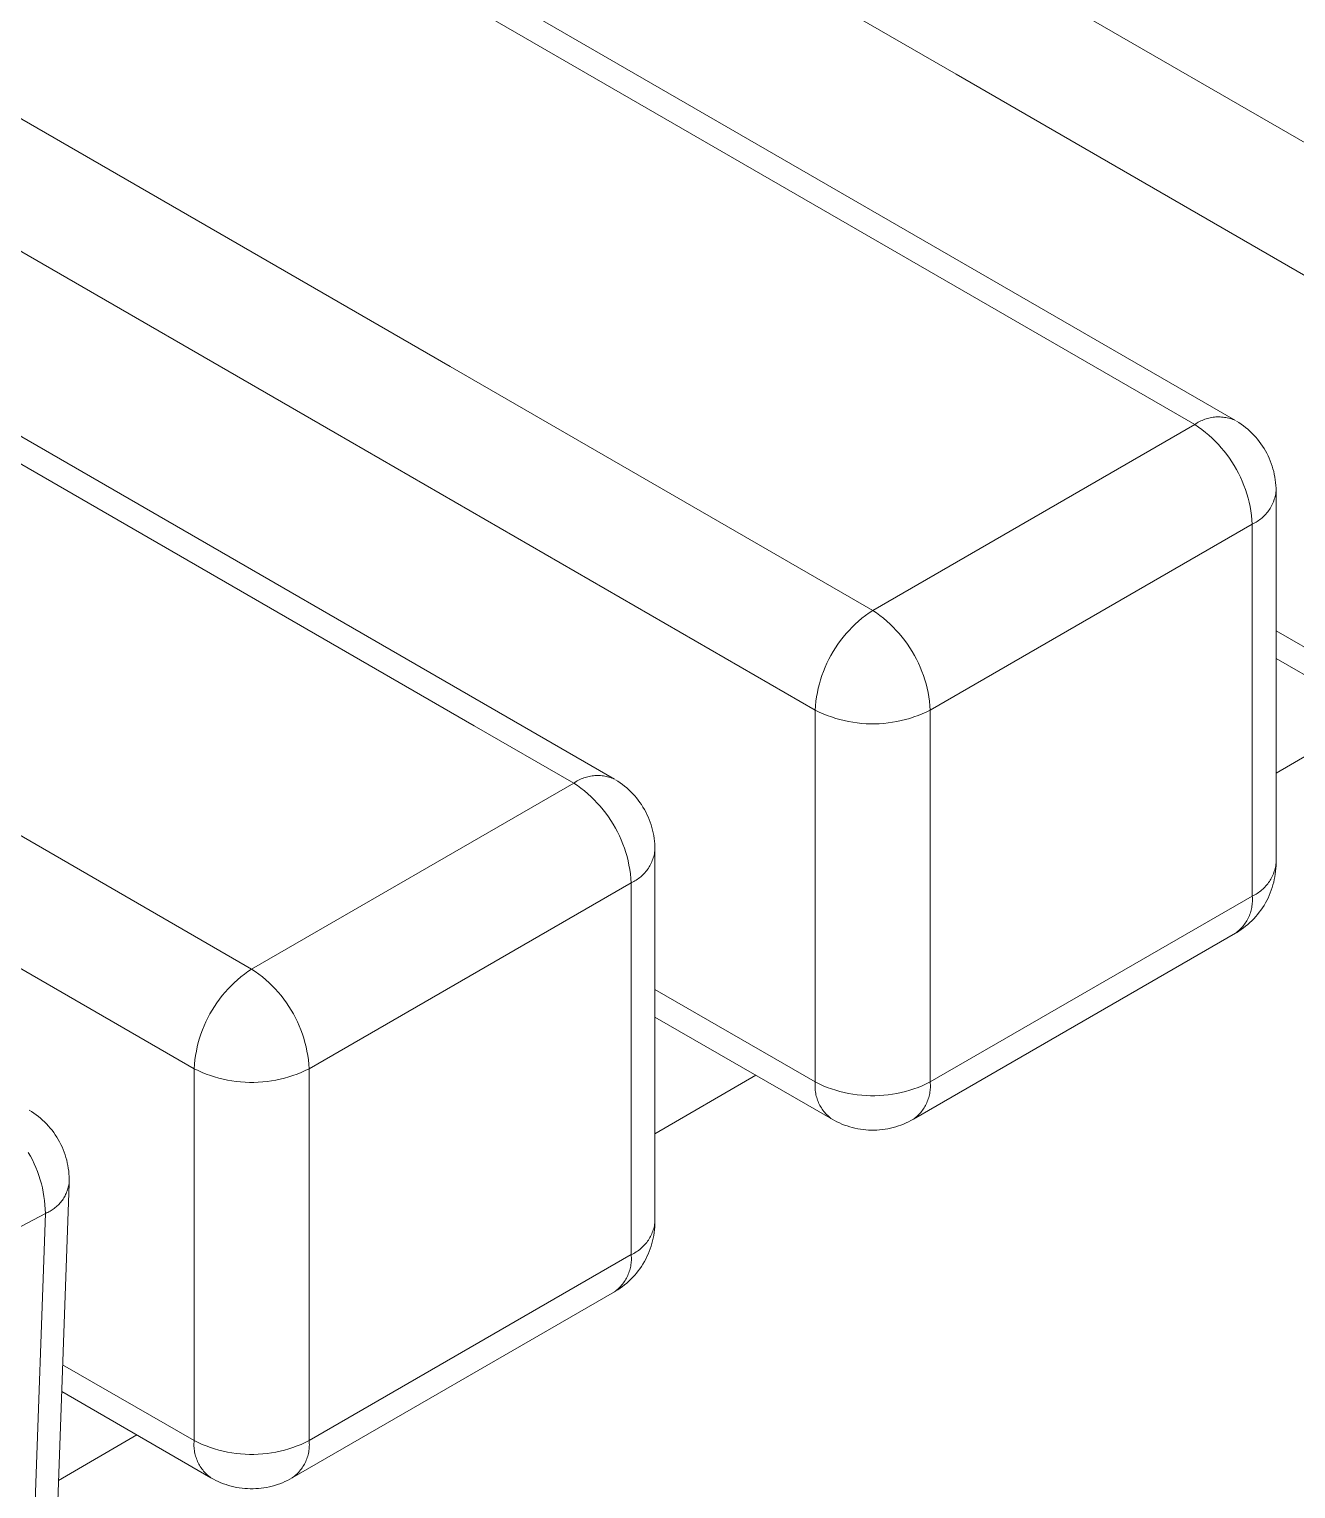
# Model space of a CAD drawing. Header units: millimetres. Extents: x -30 to 4992, y -440 to 3111.
# Drawn here: x 1260 to 1311.1, y 80.4 to 139.3 of the extents above; entities that cross this region are included whole.
import ezdxf

# ---------------------------------------------------------------- set-up
doc = ezdxf.new("R2010")
doc.units = ezdxf.units.MM
doc.layers.add('ZANO_R', color=7, linetype='Continuous', lineweight=0)

msp = doc.modelspace()

# ---------------------------------------------------------------- linework, layer by layer
at = {"layer": 'ZANO_R'}
for p, q in [((487.767, 610.275), (1319.117, 130.295)), ((477.334, 603.466), (1308.684, 123.486)), ((452.254, 588.986), (1283.604, 109.006)), ((437.607, 581.316), (1268.958, 101.335)), ((1266.636, 97.313), (435.285, 577.293)), ((1307.042, 123.323), (1088.328, 249.597)), ((1277.949, 111.16), (1063.713, 234.849)), ((1223.984, 179.857), (1297.405, 137.468)), ((1276.969, 125.669), (1203.379, 168.157)), ((1221.437, 152.368), (1272.325, 122.988)), ((1316.795, 126.273), (1297.405, 137.468)), ((1276.969, 125.669), (1294.038, 115.815)), ((1294.038, 115.815), (1307.042, 123.323)), ((1307.042, 123.323), (1307.089, 123.356)), ((1307.042, 123.323), (1307.19, 123.223)), ((1307.089, 123.356), (1307.138, 123.387)), ((1307.138, 123.387), (1307.187, 123.416)), ((1307.187, 123.416), (1307.238, 123.444)), ((1307.19, 123.223), (1307.334, 123.118)), ((1307.238, 123.444), (1307.289, 123.469)), ((1307.289, 123.469), (1307.342, 123.493)), ((1307.342, 123.493), (1307.395, 123.516)), ((1307.395, 123.516), (1307.449, 123.536)), ((1307.449, 123.536), (1307.503, 123.554)), ((1307.503, 123.554), (1307.559, 123.571)), ((1307.559, 123.571), (1307.614, 123.585)), ((1307.614, 123.585), (1307.671, 123.598)), ((1307.671, 123.598), (1307.727, 123.608)), ((1307.727, 123.608), (1307.784, 123.617)), ((1307.784, 123.617), (1307.841, 123.624)), ((1307.841, 123.624), (1307.899, 123.628)), ((1307.899, 123.628), (1307.956, 123.631)), ((1307.956, 123.631), (1308.014, 123.632)), ((1308.014, 123.632), (1308.071, 123.63)), ((1308.071, 123.63), (1308.129, 123.627)), ((1308.129, 123.627), (1308.186, 123.622)), ((1308.186, 123.622), (1308.243, 123.614)), ((1308.243, 123.614), (1308.3, 123.605)), ((1308.3, 123.605), (1308.357, 123.594)), ((1308.357, 123.594), (1308.413, 123.581)), ((1308.413, 123.581), (1308.468, 123.565)), ((1308.468, 123.565), (1308.523, 123.548)), ((1308.523, 123.548), (1308.577, 123.529)), ((1308.577, 123.529), (1308.631, 123.508)), ((1308.631, 123.508), (1308.684, 123.486)), ((1308.726, 123.461), (1308.822, 123.401)), ((1308.822, 123.401), (1308.916, 123.338)), ((1308.916, 123.338), (1309.008, 123.272)), ((1309.008, 123.272), (1309.097, 123.203)), ((1309.097, 123.203), (1309.184, 123.131)), ((1291.715, 111.793), (1272.325, 122.988)), ((1307.334, 123.118), (1307.474, 123.008)), ((1307.474, 123.008), (1307.611, 122.893)), ((1307.611, 122.893), (1307.744, 122.773)), ((1307.744, 122.773), (1307.872, 122.649)), ((1307.872, 122.649), (1307.996, 122.521)), ((1309.184, 123.131), (1309.268, 123.056)), ((1309.268, 123.056), (1309.35, 122.978)), ((1309.35, 122.978), (1309.429, 122.897)), ((1309.429, 122.897), (1309.505, 122.813)), ((1309.505, 122.813), (1309.579, 122.727)), ((1309.579, 122.727), (1309.649, 122.639)), ((1309.649, 122.639), (1309.716, 122.548)), ((1307.996, 122.521), (1308.115, 122.388)), ((1308.115, 122.388), (1308.23, 122.251)), ((1308.23, 122.251), (1308.34, 122.11)), ((1308.34, 122.11), (1308.444, 121.966)), ((1309.716, 122.548), (1309.78, 122.455)), ((1309.78, 122.455), (1309.841, 122.36)), ((1309.841, 122.36), (1309.898, 122.262)), ((1309.898, 122.262), (1309.952, 122.163)), ((1309.952, 122.163), (1310.003, 122.062)), ((1310.003, 122.062), (1310.05, 121.959)), ((1308.444, 121.966), (1308.544, 121.818)), ((1308.544, 121.818), (1308.639, 121.667)), ((1308.639, 121.667), (1308.728, 121.512)), ((1308.728, 121.512), (1308.812, 121.354)), ((1310.05, 121.959), (1310.094, 121.855)), ((1310.094, 121.855), (1310.134, 121.749)), ((1310.134, 121.749), (1310.17, 121.642)), ((1310.17, 121.642), (1310.202, 121.534)), ((1310.202, 121.534), (1310.231, 121.425)), ((1310.231, 121.425), (1310.256, 121.315)), ((1308.812, 121.354), (1308.89, 121.194)), ((1308.89, 121.194), (1308.963, 121.031)), ((1308.963, 121.031), (1309.03, 120.865)), ((1309.03, 120.865), (1309.091, 120.698)), ((1310.256, 121.315), (1310.278, 121.204)), ((1310.278, 121.204), (1310.295, 121.092)), ((1310.295, 121.092), (1310.309, 120.98)), ((1310.309, 120.98), (1310.318, 120.867)), ((1310.318, 120.867), (1310.324, 120.755)), ((1309.091, 120.698), (1309.146, 120.528)), ((1309.146, 120.528), (1309.195, 120.357)), ((1309.195, 120.357), (1309.239, 120.183)), ((1310.238, 120.249), (1310.217, 120.196)), ((1310.256, 120.304), (1310.238, 120.249)), ((1310.273, 120.359), (1310.256, 120.304)), ((1310.287, 120.415), (1310.273, 120.359)), ((1310.3, 120.471), (1310.287, 120.415)), ((1310.311, 120.528), (1310.3, 120.471)), ((1310.319, 120.584), (1310.311, 120.528)), ((1310.326, 120.642), (1310.319, 120.584)), ((1310.324, 120.755), (1310.326, 120.642)), ((1310.326, 120.642), (1310.326, 105.625)), ((1309.239, 120.183), (1309.276, 120.009)), ((1309.276, 120.009), (1309.307, 119.833)), ((1309.307, 119.833), (1309.332, 119.656)), ((1309.332, 119.656), (1309.351, 119.479)), ((1309.877, 119.666), (1309.837, 119.625)), ((1309.916, 119.708), (1309.877, 119.666)), ((1309.954, 119.752), (1309.916, 119.708)), ((1309.99, 119.797), (1309.954, 119.752)), ((1310.024, 119.843), (1309.99, 119.797)), ((1310.057, 119.89), (1310.024, 119.843)), ((1310.088, 119.939), (1310.057, 119.89)), ((1310.117, 119.988), (1310.088, 119.939)), ((1310.145, 120.039), (1310.117, 119.988)), ((1310.171, 120.09), (1310.145, 120.039)), ((1310.195, 120.142), (1310.171, 120.09)), ((1310.217, 120.196), (1310.195, 120.142)), ((1309.364, 119.301), (1296.36, 111.793)), ((1309.351, 119.479), (1309.364, 119.301)), ((1309.416, 119.326), (1309.364, 119.301)), ((1309.364, 104.285), (1309.364, 119.301)), ((1309.467, 119.352), (1309.416, 119.326)), ((1309.517, 119.38), (1309.467, 119.352)), ((1309.567, 119.41), (1309.517, 119.38)), ((1309.615, 119.442), (1309.567, 119.41)), ((1309.662, 119.475), (1309.615, 119.442)), ((1309.707, 119.51), (1309.662, 119.475)), ((1309.752, 119.547), (1309.707, 119.51)), ((1309.795, 119.585), (1309.752, 119.547)), ((1309.837, 119.625), (1309.795, 119.585)), ((1293.605, 115.5), (1293.746, 115.61)), ((1293.746, 115.61), (1293.89, 115.715)), ((1293.89, 115.715), (1294.038, 115.815)), ((1294.038, 115.815), (1294.185, 115.715)), ((1294.185, 115.715), (1294.33, 115.61)), ((1294.33, 115.61), (1294.47, 115.5)), ((1292.964, 114.88), (1293.084, 115.013)), ((1293.084, 115.013), (1293.208, 115.141)), ((1293.208, 115.141), (1293.336, 115.265)), ((1293.336, 115.265), (1293.468, 115.385)), ((1293.468, 115.385), (1293.605, 115.5)), ((1294.47, 115.5), (1294.607, 115.385)), ((1294.607, 115.385), (1294.739, 115.265)), ((1294.739, 115.265), (1294.867, 115.141)), ((1294.867, 115.141), (1294.991, 115.013)), ((1294.991, 115.013), (1295.111, 114.88)), ((1310.326, 114.992), (1316.795, 111.257)), ((1292.535, 114.31), (1292.635, 114.458)), ((1292.635, 114.458), (1292.74, 114.602)), ((1292.74, 114.602), (1292.85, 114.743)), ((1292.85, 114.743), (1292.964, 114.88)), ((1295.111, 114.88), (1295.225, 114.743)), ((1295.225, 114.743), (1295.335, 114.602)), ((1295.335, 114.602), (1295.44, 114.458)), ((1295.44, 114.458), (1295.54, 114.31)), ((1292.189, 113.686), (1292.268, 113.846)), ((1292.268, 113.846), (1292.352, 114.004)), ((1292.352, 114.004), (1292.441, 114.158)), ((1292.441, 114.158), (1292.535, 114.31)), ((1295.54, 114.31), (1295.634, 114.158)), ((1295.634, 114.158), (1295.724, 114.004)), ((1295.724, 114.004), (1295.807, 113.846)), ((1295.807, 113.846), (1295.886, 113.686)), ((1317.475, 109.753), (1310.326, 113.881)), ((1291.933, 113.02), (1291.989, 113.19)), ((1291.989, 113.19), (1292.05, 113.357)), ((1292.05, 113.357), (1292.117, 113.523)), ((1292.117, 113.523), (1292.189, 113.686)), ((1295.886, 113.686), (1295.958, 113.523)), ((1295.958, 113.523), (1296.025, 113.357)), ((1296.025, 113.357), (1296.086, 113.19)), ((1296.086, 113.19), (1296.142, 113.02)), ((1291.803, 112.501), (1291.841, 112.675)), ((1291.841, 112.675), (1291.884, 112.848)), ((1291.884, 112.848), (1291.933, 113.02)), ((1296.142, 113.02), (1296.191, 112.848)), ((1296.191, 112.848), (1296.234, 112.675)), ((1296.234, 112.675), (1296.272, 112.501)), ((1291.728, 111.971), (1291.747, 112.148)), ((1291.747, 112.148), (1291.772, 112.325)), ((1291.772, 112.325), (1291.803, 112.501)), ((1296.272, 112.501), (1296.303, 112.325)), ((1296.303, 112.325), (1296.328, 112.148)), ((1296.328, 112.148), (1296.347, 111.971)), ((1291.715, 111.793), (1291.728, 111.971)), ((1291.876, 111.715), (1291.715, 111.793)), ((1291.715, 96.777), (1291.715, 111.793)), ((1292.039, 111.643), (1291.876, 111.715)), ((1292.205, 111.576), (1292.039, 111.643)), ((1292.373, 111.515), (1292.205, 111.576)), ((1292.542, 111.46), (1292.373, 111.515)), ((1292.714, 111.411), (1292.542, 111.46)), ((1292.887, 111.368), (1292.714, 111.411)), ((1295.361, 111.411), (1295.188, 111.368)), ((1295.533, 111.46), (1295.361, 111.411)), ((1295.703, 111.515), (1295.533, 111.46)), ((1295.87, 111.576), (1295.703, 111.515)), ((1296.036, 111.643), (1295.87, 111.576)), ((1296.199, 111.715), (1296.036, 111.643)), ((1296.36, 111.793), (1296.199, 111.715)), ((1296.347, 111.971), (1296.36, 111.793)), ((1296.36, 111.793), (1296.36, 96.777)), ((1314.331, 111.569), (1310.326, 109.243)), ((1277.949, 111.16), (1281.962, 108.843)), ((1293.062, 111.331), (1292.887, 111.368)), ((1293.238, 111.3), (1293.062, 111.331)), ((1293.414, 111.275), (1293.238, 111.3)), ((1293.592, 111.257), (1293.414, 111.275)), ((1293.77, 111.244), (1293.592, 111.257)), ((1293.948, 111.238), (1293.77, 111.244)), ((1294.127, 111.238), (1293.948, 111.238)), ((1294.305, 111.244), (1294.127, 111.238)), ((1294.483, 111.257), (1294.305, 111.244)), ((1294.661, 111.275), (1294.483, 111.257)), ((1294.838, 111.3), (1294.661, 111.275)), ((1295.013, 111.331), (1294.838, 111.3)), ((1295.188, 111.368), (1295.013, 111.331)), ((1282.262, 109.014), (1282.315, 109.036)), ((1282.315, 109.036), (1282.369, 109.056)), ((1282.369, 109.056), (1282.424, 109.074)), ((1282.424, 109.074), (1282.479, 109.091)), ((1282.479, 109.091), (1282.535, 109.105)), ((1282.535, 109.105), (1282.591, 109.118)), ((1282.591, 109.118), (1282.647, 109.129)), ((1282.647, 109.129), (1282.704, 109.137)), ((1282.704, 109.137), (1282.761, 109.144)), ((1282.761, 109.144), (1282.819, 109.149)), ((1282.819, 109.149), (1282.876, 109.151)), ((1282.876, 109.151), (1282.934, 109.152)), ((1282.934, 109.152), (1282.991, 109.151)), ((1282.991, 109.151), (1283.049, 109.147)), ((1283.049, 109.147), (1283.106, 109.142)), ((1283.106, 109.142), (1283.163, 109.135)), ((1283.163, 109.135), (1283.22, 109.125)), ((1283.22, 109.125), (1283.277, 109.114)), ((1283.277, 109.114), (1283.333, 109.101)), ((1283.333, 109.101), (1283.388, 109.086)), ((1283.388, 109.086), (1283.443, 109.069)), ((1283.443, 109.069), (1283.498, 109.05)), ((1283.498, 109.05), (1283.551, 109.029)), ((1268.958, 101.335), (1281.962, 108.843)), ((1281.962, 108.843), (1282.01, 108.876)), ((1281.962, 108.843), (1282.11, 108.743)), ((1282.01, 108.876), (1282.058, 108.907)), ((1282.058, 108.907), (1282.108, 108.936)), ((1282.108, 108.936), (1282.158, 108.964)), ((1282.11, 108.743), (1282.254, 108.638)), ((1282.158, 108.964), (1282.21, 108.99)), ((1282.21, 108.99), (1282.262, 109.014)), ((1282.254, 108.638), (1282.395, 108.528)), ((1282.395, 108.528), (1282.531, 108.413)), ((1283.551, 109.029), (1283.604, 109.006)), ((1283.646, 108.981), (1283.742, 108.921)), ((1283.742, 108.921), (1283.836, 108.859)), ((1283.836, 108.859), (1283.928, 108.792)), ((1283.928, 108.792), (1284.017, 108.723)), ((1284.017, 108.723), (1284.104, 108.651)), ((1284.104, 108.651), (1284.189, 108.576)), ((1284.189, 108.576), (1284.27, 108.498)), ((1284.27, 108.498), (1284.349, 108.417)), ((1282.531, 108.413), (1282.664, 108.293)), ((1282.664, 108.293), (1282.792, 108.169)), ((1282.792, 108.169), (1282.916, 108.041)), ((1282.916, 108.041), (1283.035, 107.908)), ((1283.035, 107.908), (1283.15, 107.771)), ((1284.349, 108.417), (1284.426, 108.334)), ((1284.426, 108.334), (1284.499, 108.248)), ((1284.499, 108.248), (1284.569, 108.159)), ((1284.569, 108.159), (1284.636, 108.068)), ((1284.636, 108.068), (1284.7, 107.975)), ((1284.7, 107.975), (1284.761, 107.88)), ((1284.761, 107.88), (1284.818, 107.783)), ((1283.15, 107.771), (1283.26, 107.631)), ((1283.26, 107.631), (1283.365, 107.486)), ((1283.365, 107.486), (1283.464, 107.338)), ((1283.464, 107.338), (1283.559, 107.187)), ((1284.818, 107.783), (1284.872, 107.683)), ((1284.872, 107.683), (1284.923, 107.582)), ((1284.923, 107.582), (1284.97, 107.48)), ((1284.97, 107.48), (1285.014, 107.375)), ((1285.014, 107.375), (1285.054, 107.27)), ((1285.054, 107.27), (1285.09, 107.163)), ((1283.559, 107.187), (1283.648, 107.032)), ((1283.648, 107.032), (1283.732, 106.875)), ((1283.732, 106.875), (1283.81, 106.714)), ((1283.81, 106.714), (1283.883, 106.551)), ((1285.09, 107.163), (1285.123, 107.054)), ((1285.123, 107.054), (1285.151, 106.945)), ((1285.151, 106.945), (1285.176, 106.835)), ((1285.176, 106.835), (1285.198, 106.724)), ((1285.198, 106.724), (1285.215, 106.612)), ((1283.883, 106.551), (1283.95, 106.386)), ((1283.95, 106.386), (1284.011, 106.218)), ((1284.011, 106.218), (1284.066, 106.048)), ((1285.215, 106.612), (1285.229, 106.5)), ((1285.229, 106.5), (1285.238, 106.388)), ((1285.239, 106.105), (1285.231, 106.048)), ((1285.238, 106.388), (1285.244, 106.275)), ((1285.246, 106.162), (1285.239, 106.105)), ((1285.244, 106.275), (1285.246, 106.162)), ((1285.246, 106.162), (1285.246, 91.146)), ((1284.066, 106.048), (1284.116, 105.877)), ((1284.116, 105.877), (1284.159, 105.704)), ((1284.159, 105.704), (1284.196, 105.529)), ((1284.196, 105.529), (1284.228, 105.353)), ((1285.038, 105.508), (1285.008, 105.459)), ((1285.065, 105.559), (1285.038, 105.508)), ((1285.091, 105.61), (1285.065, 105.559)), ((1285.115, 105.663), (1285.091, 105.61)), ((1285.137, 105.716), (1285.115, 105.663)), ((1285.158, 105.77), (1285.137, 105.716)), ((1285.176, 105.824), (1285.158, 105.77)), ((1285.193, 105.879), (1285.176, 105.824)), ((1285.207, 105.935), (1285.193, 105.879)), ((1285.22, 105.991), (1285.207, 105.935)), ((1285.231, 106.048), (1285.22, 105.991)), ((1310.311, 105.511), (1310.3, 105.455)), ((1310.319, 105.568), (1310.311, 105.511)), ((1310.324, 105.512), (1310.318, 105.4)), ((1310.326, 105.625), (1310.319, 105.568)), ((1310.326, 105.625), (1310.324, 105.512)), ((1284.228, 105.353), (1284.253, 105.177)), ((1284.253, 105.177), (1284.272, 104.999)), ((1284.272, 104.999), (1284.284, 104.821)), ((1284.487, 104.931), (1284.438, 104.901)), ((1284.535, 104.962), (1284.487, 104.931)), ((1284.582, 104.996), (1284.535, 104.962)), ((1284.628, 105.031), (1284.582, 104.996)), ((1284.672, 105.067), (1284.628, 105.031)), ((1284.715, 105.105), (1284.672, 105.067)), ((1284.757, 105.145), (1284.715, 105.105)), ((1284.798, 105.186), (1284.757, 105.145)), ((1284.837, 105.228), (1284.798, 105.186)), ((1284.874, 105.272), (1284.837, 105.228)), ((1284.91, 105.317), (1284.874, 105.272)), ((1284.944, 105.363), (1284.91, 105.317)), ((1284.977, 105.41), (1284.944, 105.363)), ((1285.008, 105.459), (1284.977, 105.41)), ((1310.088, 104.922), (1310.057, 104.874)), ((1310.117, 104.972), (1310.088, 104.922)), ((1310.145, 105.022), (1310.117, 104.972)), ((1310.171, 105.074), (1310.145, 105.022)), ((1310.195, 105.126), (1310.171, 105.074)), ((1310.217, 105.179), (1310.195, 105.126)), ((1310.238, 105.233), (1310.217, 105.179)), ((1310.256, 104.952), (1310.231, 104.842)), ((1310.256, 105.288), (1310.238, 105.233)), ((1310.273, 105.343), (1310.256, 105.288)), ((1310.278, 105.063), (1310.256, 104.952)), ((1310.287, 105.399), (1310.273, 105.343)), ((1310.295, 105.175), (1310.278, 105.063)), ((1310.3, 105.455), (1310.287, 105.399)), ((1310.309, 105.287), (1310.295, 105.175)), ((1310.318, 105.4), (1310.309, 105.287)), ((1284.284, 104.821), (1271.28, 97.313)), ((1284.336, 104.846), (1284.284, 104.821)), ((1284.284, 89.805), (1284.284, 104.821)), ((1284.387, 104.872), (1284.336, 104.846)), ((1284.438, 104.901), (1284.387, 104.872)), ((1309.467, 104.336), (1309.416, 104.309)), ((1309.517, 104.364), (1309.467, 104.336)), ((1309.567, 104.394), (1309.517, 104.364)), ((1309.615, 104.426), (1309.567, 104.394)), ((1309.662, 104.459), (1309.615, 104.426)), ((1309.707, 104.494), (1309.662, 104.459)), ((1309.752, 104.531), (1309.707, 104.494)), ((1309.795, 104.569), (1309.752, 104.531)), ((1309.837, 104.608), (1309.795, 104.569)), ((1309.877, 104.649), (1309.837, 104.608)), ((1309.916, 104.692), (1309.877, 104.649)), ((1309.954, 104.735), (1309.916, 104.692)), ((1309.99, 104.78), (1309.954, 104.735)), ((1310.024, 104.827), (1309.99, 104.78)), ((1310.057, 104.874), (1310.024, 104.827)), ((1310.094, 104.412), (1310.05, 104.308)), ((1310.134, 104.518), (1310.094, 104.412)), ((1310.17, 104.625), (1310.134, 104.518)), ((1310.202, 104.733), (1310.17, 104.625)), ((1310.231, 104.842), (1310.202, 104.733)), ((1296.36, 96.777), (1309.364, 104.285)), ((1309.334, 103.77), (1309.32, 103.713)), ((1309.345, 103.826), (1309.334, 103.77)), ((1309.354, 103.883), (1309.345, 103.826)), ((1309.362, 103.94), (1309.354, 103.883)), ((1309.367, 103.997), (1309.362, 103.94)), ((1309.416, 104.309), (1309.364, 104.285)), ((1309.364, 104.285), (1309.369, 104.227)), ((1309.371, 104.055), (1309.367, 103.997)), ((1309.369, 104.227), (1309.371, 104.17)), ((1309.371, 104.17), (1309.372, 104.112)), ((1309.372, 104.112), (1309.371, 104.055)), ((1309.78, 103.812), (1309.716, 103.719)), ((1309.841, 103.907), (1309.78, 103.812)), ((1309.898, 104.005), (1309.841, 103.907)), ((1309.952, 104.104), (1309.898, 104.005)), ((1310.003, 104.205), (1309.952, 104.104)), ((1310.05, 104.308), (1310.003, 104.205)), ((1309.051, 103.145), (1309.016, 103.099)), ((1309.084, 103.191), (1309.051, 103.145)), ((1309.116, 103.24), (1309.084, 103.191)), ((1309.146, 103.289), (1309.116, 103.24)), ((1309.174, 103.339), (1309.146, 103.289)), ((1309.2, 103.39), (1309.174, 103.339)), ((1309.268, 103.211), (1309.184, 103.136)), ((1309.225, 103.442), (1309.2, 103.39)), ((1309.248, 103.495), (1309.225, 103.442)), ((1309.269, 103.549), (1309.248, 103.495)), ((1309.35, 103.289), (1309.268, 103.211)), ((1309.288, 103.603), (1309.269, 103.549)), ((1309.305, 103.658), (1309.288, 103.603)), ((1309.32, 103.713), (1309.305, 103.658)), ((1309.429, 103.37), (1309.35, 103.289)), ((1309.505, 103.454), (1309.429, 103.37)), ((1309.579, 103.54), (1309.505, 103.454)), ((1309.649, 103.628), (1309.579, 103.54)), ((1309.716, 103.719), (1309.649, 103.628)), ((1308.684, 102.781), (1295.68, 95.273)), ((1308.73, 102.816), (1308.684, 102.781)), ((1308.822, 102.866), (1308.726, 102.806)), ((1308.775, 102.852), (1308.73, 102.816)), ((1308.819, 102.889), (1308.775, 102.852)), ((1308.861, 102.928), (1308.819, 102.889)), ((1308.916, 102.929), (1308.822, 102.866)), ((1308.902, 102.969), (1308.861, 102.928)), ((1308.941, 103.011), (1308.902, 102.969)), ((1309.008, 102.995), (1308.916, 102.929)), ((1308.979, 103.054), (1308.941, 103.011)), ((1309.016, 103.099), (1308.979, 103.054)), ((1309.097, 103.064), (1309.008, 102.995)), ((1309.184, 103.136), (1309.097, 103.064)), ((1268.128, 100.661), (1268.256, 100.785)), ((1268.256, 100.785), (1268.389, 100.905)), ((1268.389, 100.905), (1268.525, 101.02)), ((1268.525, 101.02), (1268.666, 101.13)), ((1268.666, 101.13), (1268.81, 101.235)), ((1268.81, 101.235), (1268.958, 101.335)), ((1268.958, 101.335), (1269.106, 101.235)), ((1269.106, 101.235), (1269.25, 101.13)), ((1269.25, 101.13), (1269.39, 101.02)), ((1269.39, 101.02), (1269.527, 100.905)), ((1269.527, 100.905), (1269.659, 100.785)), ((1269.659, 100.785), (1269.788, 100.661)), ((1267.66, 100.122), (1267.77, 100.263)), ((1267.77, 100.263), (1267.885, 100.4)), ((1267.885, 100.4), (1268.004, 100.533)), ((1268.004, 100.533), (1268.128, 100.661)), ((1269.788, 100.661), (1269.912, 100.533)), ((1269.912, 100.533), (1270.031, 100.4)), ((1270.031, 100.4), (1270.145, 100.263)), ((1270.145, 100.263), (1270.255, 100.122)), ((1285.246, 100.512), (1291.715, 96.777)), ((1267.272, 99.524), (1267.361, 99.679)), ((1267.361, 99.679), (1267.456, 99.83)), ((1267.456, 99.83), (1267.555, 99.978)), ((1267.555, 99.978), (1267.66, 100.122)), ((1270.255, 100.122), (1270.36, 99.978)), ((1270.36, 99.978), (1270.46, 99.83)), ((1270.46, 99.83), (1270.555, 99.679)), ((1270.555, 99.679), (1270.644, 99.524)), ((1266.97, 98.878), (1267.037, 99.043)), ((1267.037, 99.043), (1267.11, 99.206)), ((1267.11, 99.206), (1267.188, 99.366)), ((1267.188, 99.366), (1267.272, 99.524)), ((1270.644, 99.524), (1270.728, 99.366)), ((1270.728, 99.366), (1270.806, 99.206)), ((1270.806, 99.206), (1270.879, 99.043)), ((1270.879, 99.043), (1270.945, 98.878)), ((1292.396, 95.273), (1285.246, 99.401)), ((1266.804, 98.369), (1266.854, 98.54)), ((1266.854, 98.54), (1266.909, 98.71)), ((1266.909, 98.71), (1266.97, 98.878)), ((1270.945, 98.878), (1271.007, 98.71)), ((1271.007, 98.71), (1271.062, 98.54)), ((1271.062, 98.54), (1271.111, 98.369)), ((1266.667, 97.668), (1266.692, 97.845)), ((1266.692, 97.845), (1266.724, 98.021)), ((1266.724, 98.021), (1266.761, 98.195)), ((1266.761, 98.195), (1266.804, 98.369)), ((1271.111, 98.369), (1271.155, 98.195)), ((1271.155, 98.195), (1271.192, 98.021)), ((1271.192, 98.021), (1271.223, 97.845)), ((1271.223, 97.845), (1271.248, 97.668)), ((1266.636, 97.313), (1266.648, 97.491)), ((1266.796, 97.235), (1266.636, 97.313)), ((1266.636, 82.297), (1266.636, 97.313)), ((1266.648, 97.491), (1266.667, 97.668)), ((1271.28, 97.313), (1271.119, 97.235)), ((1271.248, 97.668), (1271.267, 97.491)), ((1271.267, 97.491), (1271.28, 97.313)), ((1271.28, 97.313), (1271.28, 82.297)), ((1266.959, 97.163), (1266.796, 97.235)), ((1267.125, 97.096), (1266.959, 97.163)), ((1267.293, 97.035), (1267.125, 97.096)), ((1267.462, 96.98), (1267.293, 97.035)), ((1267.634, 96.931), (1267.462, 96.98)), ((1267.807, 96.888), (1267.634, 96.931)), ((1267.982, 96.851), (1267.807, 96.888)), ((1268.158, 96.82), (1267.982, 96.851)), ((1268.335, 96.796), (1268.158, 96.82)), ((1268.512, 96.777), (1268.335, 96.796)), ((1268.69, 96.765), (1268.512, 96.777)), ((1268.869, 96.758), (1268.69, 96.765)), ((1269.047, 96.758), (1268.869, 96.758)), ((1269.225, 96.765), (1269.047, 96.758)), ((1269.403, 96.777), (1269.225, 96.765)), ((1269.581, 96.796), (1269.403, 96.777)), ((1269.758, 96.82), (1269.581, 96.796)), ((1269.934, 96.851), (1269.758, 96.82)), ((1270.108, 96.888), (1269.934, 96.851)), ((1270.281, 96.931), (1270.108, 96.888)), ((1270.453, 96.98), (1270.281, 96.931)), ((1270.623, 97.035), (1270.453, 96.98)), ((1270.791, 97.096), (1270.623, 97.035)), ((1270.956, 97.163), (1270.791, 97.096)), ((1271.119, 97.235), (1270.956, 97.163)), ((1289.323, 97.047), (1285.246, 94.68)), ((1291.708, 96.662), (1291.711, 96.719)), ((1291.708, 96.604), (1291.708, 96.662)), ((1291.711, 96.719), (1291.715, 96.777)), ((1291.876, 96.699), (1291.715, 96.777)), ((1292.039, 96.626), (1291.876, 96.699)), ((1296.199, 96.699), (1296.036, 96.626)), ((1296.36, 96.777), (1296.199, 96.699)), ((1296.36, 96.777), (1296.364, 96.719)), ((1296.364, 96.719), (1296.367, 96.662)), ((1296.367, 96.662), (1296.368, 96.604)), ((1291.709, 96.547), (1291.708, 96.604)), ((1291.712, 96.489), (1291.709, 96.547)), ((1291.718, 96.432), (1291.712, 96.489)), ((1291.725, 96.375), (1291.718, 96.432)), ((1291.735, 96.318), (1291.725, 96.375)), ((1291.746, 96.261), (1291.735, 96.318)), ((1291.759, 96.205), (1291.746, 96.261)), ((1291.775, 96.15), (1291.759, 96.205)), ((1291.792, 96.095), (1291.775, 96.15)), ((1291.811, 96.041), (1291.792, 96.095)), ((1292.205, 96.56), (1292.039, 96.626)), ((1292.373, 96.499), (1292.205, 96.56)), ((1292.542, 96.444), (1292.373, 96.499)), ((1292.714, 96.395), (1292.542, 96.444)), ((1292.887, 96.352), (1292.714, 96.395)), ((1293.062, 96.315), (1292.887, 96.352)), ((1293.238, 96.284), (1293.062, 96.315)), ((1293.414, 96.259), (1293.238, 96.284)), ((1293.592, 96.241), (1293.414, 96.259)), ((1293.77, 96.228), (1293.592, 96.241)), ((1293.948, 96.222), (1293.77, 96.228)), ((1294.127, 96.222), (1293.948, 96.222)), ((1294.305, 96.228), (1294.127, 96.222)), ((1294.483, 96.241), (1294.305, 96.228)), ((1294.661, 96.259), (1294.483, 96.241)), ((1294.838, 96.284), (1294.661, 96.259)), ((1295.013, 96.315), (1294.838, 96.284)), ((1295.188, 96.352), (1295.013, 96.315)), ((1295.361, 96.395), (1295.188, 96.352)), ((1295.533, 96.444), (1295.361, 96.395)), ((1295.703, 96.499), (1295.533, 96.444)), ((1295.87, 96.56), (1295.703, 96.499)), ((1296.036, 96.626), (1295.87, 96.56)), ((1296.283, 96.095), (1296.264, 96.041)), ((1296.301, 96.15), (1296.283, 96.095)), ((1296.316, 96.205), (1296.301, 96.15)), ((1296.329, 96.261), (1296.316, 96.205)), ((1296.341, 96.318), (1296.329, 96.261)), ((1296.35, 96.375), (1296.341, 96.318)), ((1296.357, 96.432), (1296.35, 96.375)), ((1296.363, 96.489), (1296.357, 96.432)), ((1296.366, 96.547), (1296.363, 96.489)), ((1296.368, 96.604), (1296.366, 96.547)), ((1259.974, 95.639), (1260.07, 95.581)), ((1260.07, 95.581), (1260.164, 95.519)), ((1260.164, 95.519), (1260.256, 95.453)), ((1291.832, 95.987), (1291.811, 96.041)), ((1291.855, 95.934), (1291.832, 95.987)), ((1291.879, 95.882), (1291.855, 95.934)), ((1291.906, 95.831), (1291.879, 95.882)), ((1291.934, 95.781), (1291.906, 95.831)), ((1291.964, 95.732), (1291.934, 95.781)), ((1291.995, 95.683), (1291.964, 95.732)), ((1292.029, 95.636), (1291.995, 95.683)), ((1292.064, 95.591), (1292.029, 95.636)), ((1292.1, 95.546), (1292.064, 95.591)), ((1292.138, 95.503), (1292.1, 95.546)), ((1292.178, 95.461), (1292.138, 95.503)), ((1295.937, 95.503), (1295.898, 95.461)), ((1295.975, 95.546), (1295.937, 95.503)), ((1296.012, 95.591), (1295.975, 95.546)), ((1296.046, 95.636), (1296.012, 95.591)), ((1296.08, 95.683), (1296.046, 95.636)), ((1296.111, 95.732), (1296.08, 95.683)), ((1296.141, 95.781), (1296.111, 95.732)), ((1296.169, 95.831), (1296.141, 95.781)), ((1296.196, 95.882), (1296.169, 95.831)), ((1296.221, 95.934), (1296.196, 95.882)), ((1296.243, 95.987), (1296.221, 95.934)), ((1296.264, 96.041), (1296.243, 95.987)), ((1260.256, 95.453), (1260.345, 95.385)), ((1260.345, 95.385), (1260.432, 95.313)), ((1260.432, 95.313), (1260.517, 95.239)), ((1260.517, 95.239), (1260.599, 95.162)), ((1260.599, 95.162), (1260.678, 95.082)), ((1260.678, 95.082), (1260.754, 94.999)), ((1260.754, 94.999), (1260.828, 94.914)), ((1260.828, 94.914), (1260.898, 94.827)), ((1292.219, 95.42), (1292.178, 95.461)), ((1292.261, 95.381), (1292.219, 95.42)), ((1292.304, 95.344), (1292.261, 95.381)), ((1292.349, 95.308), (1292.304, 95.344)), ((1292.396, 95.273), (1292.349, 95.308)), ((1292.493, 95.219), (1292.396, 95.273)), ((1292.591, 95.169), (1292.493, 95.219)), ((1292.692, 95.122), (1292.591, 95.169)), ((1292.794, 95.078), (1292.692, 95.122)), ((1292.897, 95.038), (1292.794, 95.078)), ((1293.002, 95.001), (1292.897, 95.038)), ((1293.108, 94.968), (1293.002, 95.001)), ((1293.214, 94.938), (1293.108, 94.968)), ((1293.322, 94.912), (1293.214, 94.938)), ((1293.431, 94.89), (1293.322, 94.912)), ((1293.54, 94.871), (1293.431, 94.89)), ((1294.644, 94.89), (1294.535, 94.871)), ((1294.753, 94.912), (1294.644, 94.89)), ((1294.861, 94.938), (1294.753, 94.912)), ((1294.968, 94.968), (1294.861, 94.938)), ((1295.074, 95.001), (1294.968, 94.968)), ((1295.178, 95.038), (1295.074, 95.001)), ((1295.282, 95.078), (1295.178, 95.038)), ((1295.383, 95.122), (1295.282, 95.078)), ((1295.484, 95.169), (1295.383, 95.122)), ((1295.583, 95.219), (1295.484, 95.169)), ((1295.68, 95.273), (1295.583, 95.219)), ((1295.726, 95.308), (1295.68, 95.273)), ((1295.771, 95.344), (1295.726, 95.308)), ((1295.814, 95.381), (1295.771, 95.344)), ((1295.857, 95.42), (1295.814, 95.381)), ((1295.898, 95.461), (1295.857, 95.42)), ((1260.898, 94.827), (1260.966, 94.736)), ((1260.966, 94.736), (1261.03, 94.644)), ((1261.03, 94.644), (1261.092, 94.55)), ((1261.092, 94.55), (1261.149, 94.453)), ((1261.149, 94.453), (1261.204, 94.355)), ((1261.204, 94.355), (1261.255, 94.255)), ((1293.65, 94.856), (1293.54, 94.871)), ((1293.761, 94.845), (1293.65, 94.856)), ((1293.871, 94.838), (1293.761, 94.845)), ((1293.982, 94.834), (1293.871, 94.838)), ((1294.093, 94.834), (1293.982, 94.834)), ((1294.204, 94.838), (1294.093, 94.834)), ((1294.315, 94.845), (1294.204, 94.838)), ((1294.425, 94.856), (1294.315, 94.845)), ((1294.535, 94.871), (1294.425, 94.856)), ((1259.938, 93.936), (1260.023, 93.785)), ((1260.023, 93.785), (1260.103, 93.633)), ((1261.255, 94.255), (1261.303, 94.153)), ((1261.303, 94.153), (1261.347, 94.049)), ((1261.347, 94.049), (1261.388, 93.944)), ((1261.388, 93.944), (1261.425, 93.838)), ((1261.425, 93.838), (1261.458, 93.731)), ((1261.458, 93.731), (1261.488, 93.622)), ((1260.103, 93.633), (1260.178, 93.477)), ((1260.178, 93.477), (1260.247, 93.319)), ((1260.247, 93.319), (1260.311, 93.158)), ((1260.311, 93.158), (1260.369, 92.996)), ((1261.488, 93.622), (1261.514, 93.512)), ((1261.514, 93.512), (1261.536, 93.402)), ((1261.536, 93.402), (1261.554, 93.291)), ((1261.554, 93.291), (1261.569, 93.179)), ((1261.569, 93.179), (1261.58, 93.067)), ((1260.369, 92.996), (1260.421, 92.831)), ((1260.421, 92.831), (1260.468, 92.665)), ((1260.468, 92.665), (1260.508, 92.497)), ((1261.587, 92.683), (1261.038, 77.374)), ((1261.563, 92.576), (1261.551, 92.525)), ((1261.573, 92.627), (1261.563, 92.576)), ((1261.582, 92.678), (1261.573, 92.627)), ((1261.58, 93.067), (1261.586, 92.955)), ((1261.588, 92.73), (1261.582, 92.678)), ((1261.586, 92.955), (1261.589, 92.843)), ((1261.589, 92.843), (1261.589, 92.73)), ((1260.508, 92.497), (1260.543, 92.328)), ((1260.543, 92.328), (1260.572, 92.158)), ((1260.572, 92.158), (1260.595, 91.987)), ((1260.595, 91.987), (1260.612, 91.815)), ((1261.283, 91.967), (1261.251, 91.926)), ((1261.314, 92.009), (1261.283, 91.967)), ((1261.343, 92.052), (1261.314, 92.009)), ((1261.371, 92.095), (1261.343, 92.052)), ((1261.397, 92.14), (1261.371, 92.095)), ((1261.422, 92.186), (1261.397, 92.14)), ((1261.446, 92.232), (1261.422, 92.186)), ((1261.467, 92.28), (1261.446, 92.232)), ((1261.487, 92.328), (1261.467, 92.28)), ((1261.506, 92.376), (1261.487, 92.328)), ((1261.523, 92.425), (1261.506, 92.376)), ((1261.538, 92.475), (1261.523, 92.425)), ((1261.551, 92.525), (1261.538, 92.475)), ((1260.628, 91.47), (1247.635, 84.603)), ((1260.079, 76.15), (1260.628, 91.47)), ((1260.612, 91.815), (1260.623, 91.643)), ((1260.623, 91.643), (1260.628, 91.47)), ((1260.676, 91.49), (1260.628, 91.47)), ((1260.723, 91.512), (1260.676, 91.49)), ((1260.77, 91.535), (1260.723, 91.512)), ((1260.815, 91.56), (1260.77, 91.535)), ((1260.86, 91.586), (1260.815, 91.56)), ((1260.904, 91.614), (1260.86, 91.586)), ((1260.947, 91.643), (1260.904, 91.614)), ((1260.989, 91.674), (1260.947, 91.643)), ((1261.03, 91.706), (1260.989, 91.674)), ((1261.07, 91.739), (1261.03, 91.706)), ((1261.108, 91.774), (1261.07, 91.739)), ((1261.146, 91.81), (1261.108, 91.774)), ((1261.182, 91.848), (1261.146, 91.81)), ((1261.217, 91.886), (1261.182, 91.848)), ((1261.251, 91.926), (1261.217, 91.886)), ((1285.176, 90.808), (1285.158, 90.753)), ((1285.193, 90.863), (1285.176, 90.808)), ((1285.207, 90.919), (1285.193, 90.863)), ((1285.22, 90.975), (1285.207, 90.919)), ((1285.229, 90.807), (1285.215, 90.695)), ((1285.231, 91.032), (1285.22, 90.975)), ((1285.238, 90.92), (1285.229, 90.807)), ((1285.239, 91.088), (1285.231, 91.032)), ((1285.244, 91.033), (1285.238, 90.92)), ((1285.246, 91.146), (1285.239, 91.088)), ((1285.246, 91.146), (1285.244, 91.033)), ((1284.837, 90.212), (1284.798, 90.17)), ((1284.874, 90.256), (1284.837, 90.212)), ((1284.91, 90.301), (1284.874, 90.256)), ((1284.944, 90.347), (1284.91, 90.301)), ((1284.977, 90.394), (1284.944, 90.347)), ((1285.008, 90.443), (1284.977, 90.394)), ((1285.038, 90.492), (1285.008, 90.443)), ((1285.065, 90.543), (1285.038, 90.492)), ((1285.091, 90.594), (1285.065, 90.543)), ((1285.123, 90.253), (1285.09, 90.145)), ((1285.115, 90.646), (1285.091, 90.594)), ((1285.137, 90.7), (1285.115, 90.646)), ((1285.151, 90.362), (1285.123, 90.253)), ((1285.158, 90.753), (1285.137, 90.7)), ((1285.176, 90.472), (1285.151, 90.362)), ((1285.198, 90.583), (1285.176, 90.472)), ((1285.215, 90.695), (1285.198, 90.583)), ((1271.28, 82.297), (1284.284, 89.805)), ((1284.336, 89.83), (1284.284, 89.805)), ((1284.284, 89.805), (1284.289, 89.747)), ((1284.289, 89.747), (1284.292, 89.69)), ((1284.292, 89.632), (1284.291, 89.575)), ((1284.292, 89.69), (1284.292, 89.632)), ((1284.387, 89.856), (1284.336, 89.83)), ((1284.438, 89.884), (1284.387, 89.856)), ((1284.487, 89.914), (1284.438, 89.884)), ((1284.535, 89.946), (1284.487, 89.914)), ((1284.582, 89.979), (1284.535, 89.946)), ((1284.628, 90.014), (1284.582, 89.979)), ((1284.672, 90.051), (1284.628, 90.014)), ((1284.715, 90.089), (1284.672, 90.051)), ((1284.757, 90.129), (1284.715, 90.089)), ((1284.798, 90.17), (1284.757, 90.129)), ((1284.872, 89.624), (1284.818, 89.525)), ((1284.923, 89.725), (1284.872, 89.624)), ((1284.97, 89.828), (1284.923, 89.725)), ((1285.014, 89.932), (1284.97, 89.828)), ((1285.054, 90.038), (1285.014, 89.932)), ((1285.09, 90.145), (1285.054, 90.038)), ((1284.168, 89.015), (1284.145, 88.962)), ((1284.189, 89.069), (1284.168, 89.015)), ((1284.208, 89.123), (1284.189, 89.069)), ((1284.225, 89.178), (1284.208, 89.123)), ((1284.24, 89.234), (1284.225, 89.178)), ((1284.254, 89.29), (1284.24, 89.234)), ((1284.265, 89.346), (1284.254, 89.29)), ((1284.274, 89.403), (1284.265, 89.346)), ((1284.282, 89.46), (1284.274, 89.403)), ((1284.287, 89.517), (1284.282, 89.46)), ((1284.291, 89.575), (1284.287, 89.517)), ((1284.499, 89.06), (1284.426, 88.974)), ((1284.569, 89.148), (1284.499, 89.06)), ((1284.636, 89.239), (1284.569, 89.148)), ((1284.7, 89.332), (1284.636, 89.239)), ((1284.761, 89.428), (1284.7, 89.332)), ((1284.818, 89.525), (1284.761, 89.428)), ((1283.739, 88.41), (1283.695, 88.372)), ((1283.781, 88.449), (1283.739, 88.41)), ((1283.836, 88.449), (1283.742, 88.386)), ((1283.822, 88.489), (1283.781, 88.449)), ((1283.862, 88.531), (1283.822, 88.489)), ((1283.928, 88.515), (1283.836, 88.449)), ((1283.9, 88.574), (1283.862, 88.531)), ((1283.936, 88.619), (1283.9, 88.574)), ((1284.017, 88.584), (1283.928, 88.515)), ((1283.971, 88.665), (1283.936, 88.619)), ((1284.004, 88.712), (1283.971, 88.665)), ((1284.036, 88.76), (1284.004, 88.712)), ((1284.104, 88.656), (1284.017, 88.584)), ((1284.066, 88.809), (1284.036, 88.76)), ((1284.094, 88.859), (1284.066, 88.809)), ((1284.12, 88.91), (1284.094, 88.859)), ((1284.189, 88.732), (1284.104, 88.656)), ((1284.145, 88.962), (1284.12, 88.91)), ((1284.27, 88.81), (1284.189, 88.732)), ((1284.349, 88.89), (1284.27, 88.81)), ((1284.426, 88.974), (1284.349, 88.89)), ((1283.604, 88.302), (1270.6, 80.793)), ((1283.65, 88.336), (1283.604, 88.302)), ((1283.742, 88.386), (1283.646, 88.326)), ((1283.695, 88.372), (1283.65, 88.336)), ((1261.325, 85.363), (1266.636, 82.297)), ((1267.316, 80.793), (1261.286, 84.275)), ((1264.315, 82.526), (1261.157, 80.693)), ((1266.628, 82.182), (1266.631, 82.239)), ((1266.628, 82.124), (1266.628, 82.182)), ((1266.629, 82.067), (1266.628, 82.124)), ((1266.633, 82.009), (1266.629, 82.067)), ((1266.631, 82.239), (1266.636, 82.297)), ((1266.638, 81.952), (1266.633, 82.009)), ((1266.796, 82.219), (1266.636, 82.297)), ((1266.645, 81.895), (1266.638, 81.952)), ((1266.959, 82.146), (1266.796, 82.219)), ((1267.125, 82.08), (1266.959, 82.146)), ((1267.293, 82.019), (1267.125, 82.08)), ((1267.462, 81.964), (1267.293, 82.019)), ((1267.634, 81.915), (1267.462, 81.964)), ((1270.453, 81.964), (1270.281, 81.915)), ((1270.623, 82.019), (1270.453, 81.964)), ((1270.791, 82.08), (1270.623, 82.019)), ((1270.956, 82.146), (1270.791, 82.08)), ((1271.119, 82.219), (1270.956, 82.146)), ((1271.28, 82.297), (1271.119, 82.219)), ((1271.277, 81.952), (1271.27, 81.895)), ((1271.283, 82.009), (1271.277, 81.952)), ((1271.28, 82.297), (1271.285, 82.239)), ((1271.286, 82.067), (1271.283, 82.009)), ((1271.285, 82.239), (1271.287, 82.182)), ((1271.288, 82.124), (1271.286, 82.067)), ((1271.287, 82.182), (1271.288, 82.124)), ((1266.655, 81.838), (1266.645, 81.895)), ((1266.666, 81.782), (1266.655, 81.838)), ((1266.679, 81.726), (1266.666, 81.782)), ((1266.695, 81.67), (1266.679, 81.726)), ((1266.712, 81.615), (1266.695, 81.67)), ((1266.731, 81.561), (1266.712, 81.615)), ((1266.752, 81.507), (1266.731, 81.561)), ((1266.775, 81.454), (1266.752, 81.507)), ((1266.799, 81.402), (1266.775, 81.454)), ((1266.826, 81.351), (1266.799, 81.402)), ((1266.854, 81.301), (1266.826, 81.351)), ((1267.807, 81.872), (1267.634, 81.915)), ((1267.982, 81.835), (1267.807, 81.872)), ((1268.158, 81.804), (1267.982, 81.835)), ((1268.335, 81.779), (1268.158, 81.804)), ((1268.512, 81.761), (1268.335, 81.779)), ((1268.69, 81.748), (1268.512, 81.761)), ((1268.869, 81.742), (1268.69, 81.748)), ((1269.047, 81.742), (1268.869, 81.742)), ((1269.225, 81.748), (1269.047, 81.742)), ((1269.403, 81.761), (1269.225, 81.748)), ((1269.581, 81.779), (1269.403, 81.761)), ((1269.758, 81.804), (1269.581, 81.779)), ((1269.934, 81.835), (1269.758, 81.804)), ((1270.108, 81.872), (1269.934, 81.835)), ((1270.281, 81.915), (1270.108, 81.872)), ((1271.09, 81.351), (1271.061, 81.301)), ((1271.116, 81.402), (1271.09, 81.351)), ((1271.141, 81.454), (1271.116, 81.402)), ((1271.164, 81.507), (1271.141, 81.454)), ((1271.184, 81.561), (1271.164, 81.507)), ((1271.204, 81.615), (1271.184, 81.561)), ((1271.221, 81.67), (1271.204, 81.615)), ((1271.236, 81.726), (1271.221, 81.67)), ((1271.249, 81.782), (1271.236, 81.726)), ((1271.261, 81.838), (1271.249, 81.782)), ((1271.27, 81.895), (1271.261, 81.838)), ((1266.884, 81.252), (1266.854, 81.301)), ((1266.916, 81.204), (1266.884, 81.252)), ((1266.949, 81.157), (1266.916, 81.204)), ((1266.984, 81.111), (1266.949, 81.157)), ((1267.02, 81.066), (1266.984, 81.111)), ((1267.058, 81.023), (1267.02, 81.066)), ((1267.098, 80.981), (1267.058, 81.023)), ((1267.139, 80.941), (1267.098, 80.981)), ((1267.181, 80.901), (1267.139, 80.941)), ((1267.225, 80.864), (1267.181, 80.901)), ((1267.27, 80.828), (1267.225, 80.864)), ((1267.316, 80.793), (1267.27, 80.828)), ((1267.413, 80.74), (1267.316, 80.793)), ((1270.6, 80.793), (1270.503, 80.74)), ((1270.646, 80.828), (1270.6, 80.793)), ((1270.691, 80.864), (1270.646, 80.828)), ((1270.734, 80.901), (1270.691, 80.864)), ((1270.777, 80.941), (1270.734, 80.901)), ((1270.818, 80.981), (1270.777, 80.941)), ((1270.857, 81.023), (1270.818, 80.981)), ((1270.895, 81.066), (1270.857, 81.023)), ((1270.932, 81.111), (1270.895, 81.066)), ((1270.967, 81.157), (1270.932, 81.111)), ((1271, 81.204), (1270.967, 81.157)), ((1271.031, 81.252), (1271, 81.204)), ((1271.061, 81.301), (1271.031, 81.252)), ((1267.511, 80.689), (1267.413, 80.74)), ((1267.612, 80.642), (1267.511, 80.689)), ((1267.714, 80.598), (1267.612, 80.642)), ((1267.817, 80.558), (1267.714, 80.598)), ((1267.922, 80.521), (1267.817, 80.558)), ((1268.028, 80.488), (1267.922, 80.521)), ((1268.135, 80.458), (1268.028, 80.488)), ((1268.242, 80.432), (1268.135, 80.458)), ((1268.351, 80.41), (1268.242, 80.432)), ((1268.46, 80.391), (1268.351, 80.41)), ((1268.57, 80.376), (1268.46, 80.391)), ((1268.681, 80.365), (1268.57, 80.376)), ((1268.791, 80.358), (1268.681, 80.365)), ((1268.902, 80.354), (1268.791, 80.358)), ((1269.013, 80.354), (1268.902, 80.354)), ((1269.124, 80.358), (1269.013, 80.354)), ((1269.235, 80.365), (1269.124, 80.358)), ((1269.345, 80.376), (1269.235, 80.365)), ((1269.455, 80.391), (1269.345, 80.376)), ((1269.564, 80.41), (1269.455, 80.391)), ((1269.673, 80.432), (1269.564, 80.41)), ((1269.781, 80.458), (1269.673, 80.432)), ((1269.888, 80.488), (1269.781, 80.458)), ((1269.994, 80.521), (1269.888, 80.488)), ((1270.098, 80.558), (1269.994, 80.521)), ((1270.202, 80.598), (1270.098, 80.558)), ((1270.304, 80.642), (1270.202, 80.598)), ((1270.404, 80.689), (1270.304, 80.642)), ((1270.503, 80.74), (1270.404, 80.689))]:
    msp.add_line(p, q, dxfattribs=at)

doc.saveas('drawing.dxf')
